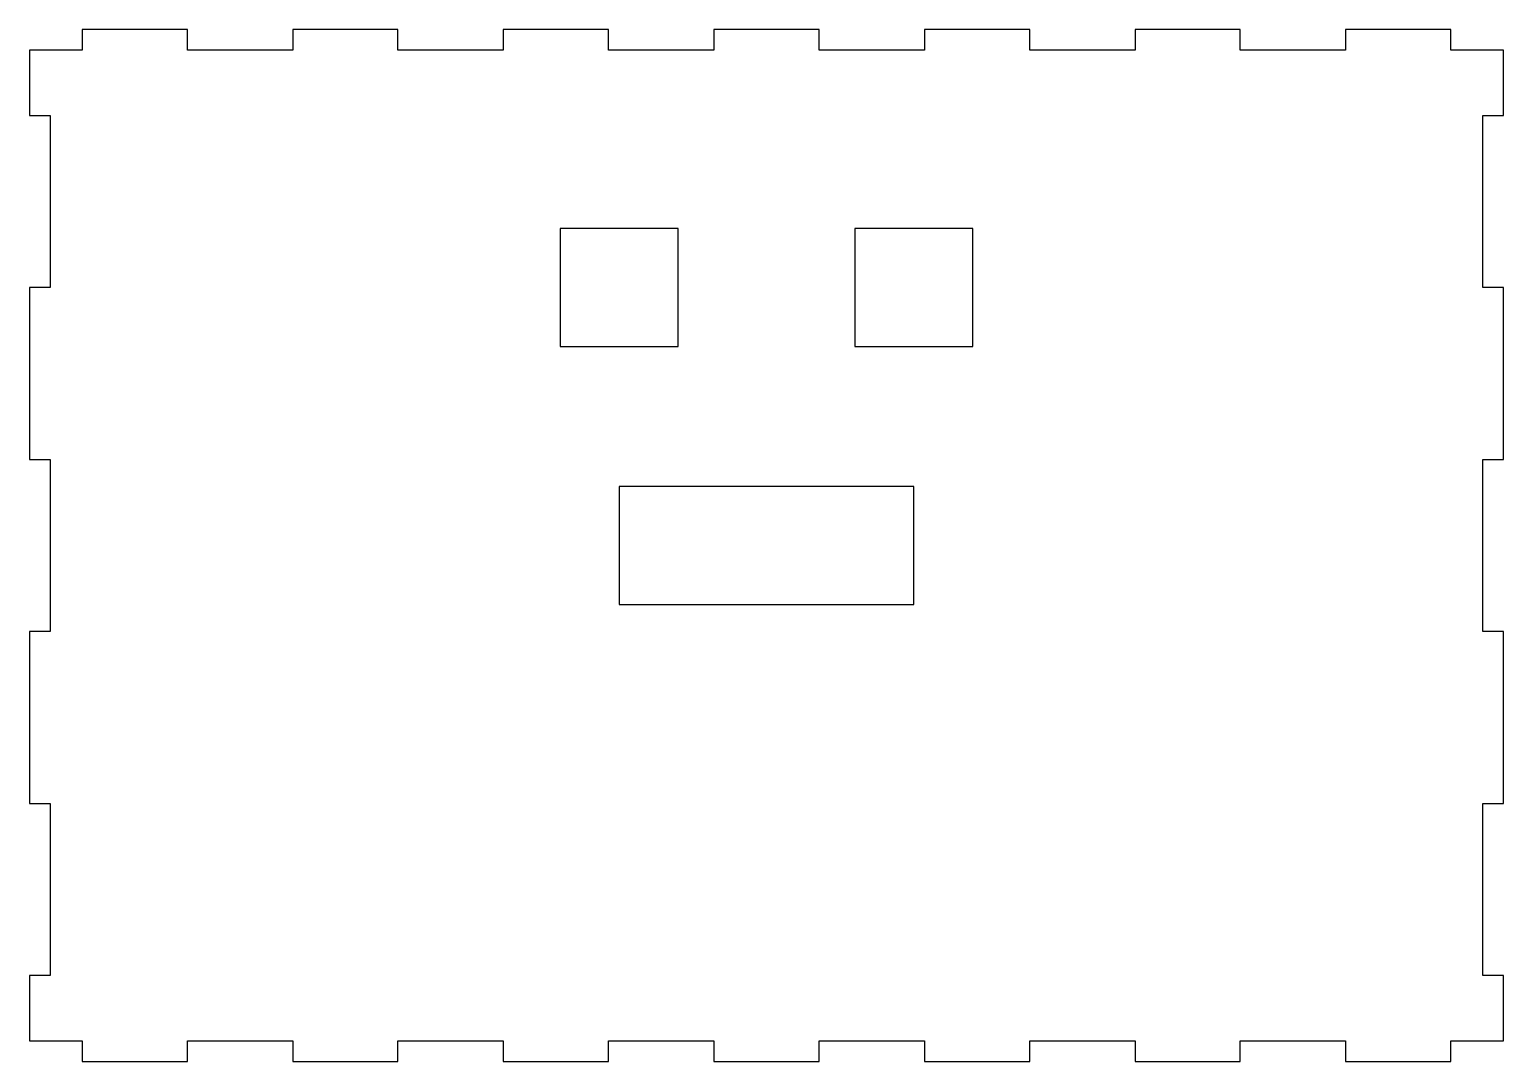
# Model space of a CAD drawing. Header units: millimetres. Extents: x -125 to 125, y 0 to 175.
import ezdxf

# ---------------------------------------------------------------- set-up
doc = ezdxf.new("R2010")
doc.units = ezdxf.units.MM
doc.layers.get('0').update_dxf_attribs({"linetype": 'CONTINUOUS'})

msp = doc.modelspace()

# ---------------------------------------------------------------- linework, layer by layer
for p, q in [((-98.21, 175), (-116.07, 175)), ((-116.07, 175), (-116.07, 171.5)), ((-98.21, 171.5), (-98.21, 175)), ((-62.5, 175), (-80.36, 175)), ((-80.36, 175), (-80.36, 171.5)), ((-62.5, 171.5), (-62.5, 175)), ((-26.79, 175), (-44.64, 175)), ((-44.64, 175), (-44.64, 171.5)), ((-26.79, 171.5), (-26.79, 175)), ((8.93, 175), (-8.93, 175)), ((-8.93, 175), (-8.93, 171.5)), ((8.93, 171.5), (8.93, 175)), ((44.64, 175), (26.79, 175)), ((26.79, 175), (26.79, 171.5)), ((44.64, 171.5), (44.64, 175)), ((80.36, 175), (62.5, 175)), ((62.5, 175), (62.5, 171.5)), ((80.36, 171.5), (80.36, 175)), ((116.07, 175), (98.21, 175)), ((98.21, 175), (98.21, 171.5)), ((116.07, 171.5), (116.07, 175)), ((-125, 171.5), (-125, 160.42)), ((-116.07, 171.5), (-125, 171.5)), ((-80.36, 171.5), (-98.21, 171.5)), ((-44.64, 171.5), (-62.5, 171.5)), ((-8.93, 171.5), (-26.79, 171.5)), ((26.79, 171.5), (8.93, 171.5)), ((62.5, 171.5), (44.64, 171.5)), ((98.21, 171.5), (80.36, 171.5)), ((125, 171.5), (116.07, 171.5)), ((125, 160.42), (125, 171.5)), ((-125, 160.42), (-121.5, 160.42)), ((-121.5, 160.42), (-121.5, 131.25)), ((121.5, 131.25), (121.5, 160.42)), ((121.5, 160.42), (125, 160.42)), ((-121.5, 131.25), (-125, 131.25)), ((-125, 131.25), (-125, 102.08)), ((125, 131.25), (121.5, 131.25)), ((125, 102.08), (125, 131.25)), ((-125, 102.08), (-121.5, 102.08)), ((-121.5, 102.08), (-121.5, 72.92)), ((121.5, 72.92), (121.5, 102.08)), ((121.5, 102.08), (125, 102.08)), ((-121.5, 72.92), (-125, 72.92)), ((-125, 72.92), (-125, 43.75)), ((125, 72.92), (121.5, 72.92)), ((125, 43.75), (125, 72.92)), ((-125, 43.75), (-121.5, 43.75)), ((-121.5, 43.75), (-121.5, 14.58)), ((121.5, 14.58), (121.5, 43.75)), ((121.5, 43.75), (125, 43.75)), ((-121.5, 14.58), (-125, 14.58)), ((-125, 14.58), (-125, 3.5)), ((125, 14.58), (121.5, 14.58)), ((125, 3.5), (125, 14.58)), ((-125, 3.5), (-116.07, 3.5)), ((-116.07, 3.5), (-116.07, 0)), ((-98.21, 0), (-98.21, 3.5)), ((-98.21, 3.5), (-80.36, 3.5)), ((-80.36, 3.5), (-80.36, 0)), ((-62.5, 0), (-62.5, 3.5)), ((-62.5, 3.5), (-44.64, 3.5)), ((-44.64, 3.5), (-44.64, 0)), ((-26.79, 0), (-26.79, 3.5)), ((-26.79, 3.5), (-8.93, 3.5)), ((-8.93, 3.5), (-8.93, 0)), ((8.93, 0), (8.93, 3.5)), ((8.93, 3.5), (26.79, 3.5)), ((26.79, 3.5), (26.79, 0)), ((44.64, 0), (44.64, 3.5)), ((44.64, 3.5), (62.5, 3.5)), ((62.5, 3.5), (62.5, 0)), ((80.36, 0), (80.36, 3.5)), ((80.36, 3.5), (98.21, 3.5)), ((98.21, 3.5), (98.21, 0)), ((116.07, 3.5), (125, 3.5)), ((116.07, 0), (116.07, 3.5)), ((-116.07, 0), (-98.21, 0)), ((-80.36, 0), (-62.5, 0)), ((-44.64, 0), (-26.79, 0)), ((-8.93, 0), (8.93, 0)), ((26.79, 0), (44.64, 0)), ((62.5, 0), (80.36, 0)), ((98.21, 0), (116.07, 0))]:
    msp.add_line(p, q)
for points in [[(-15, 141.25), (-35, 141.25), (-35, 121.25), (-15, 121.25)], [(15, 121.25), (35, 121.25), (35, 141.25), (15, 141.25)], [(25, 97.5), (-25, 97.5), (-25, 77.5), (25, 77.5)]]:
    msp.add_lwpolyline(points, close=True)

doc.saveas('drawing.dxf')
